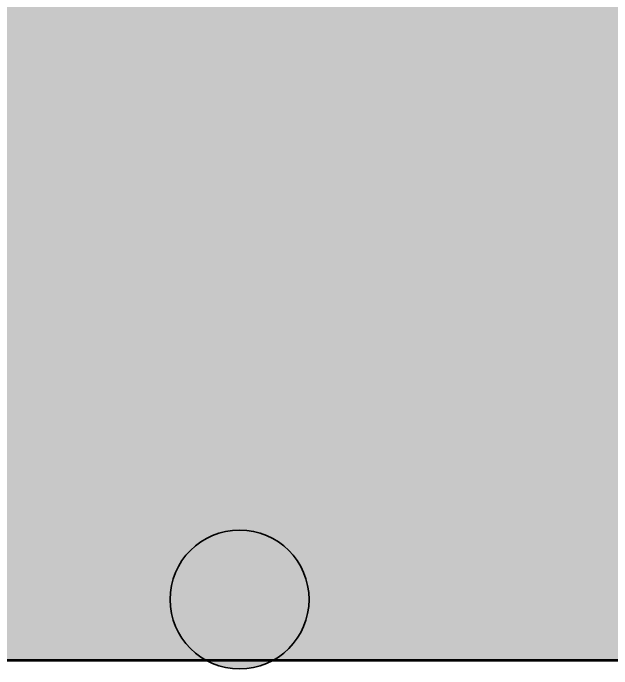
# Model space of a CAD drawing. Header units: millimetres. Extents: x -3034 to 15770, y -2134 to 3720.
# Drawn here: x 1431 to 2168, y -11 to 798 of the extents above; entities that cross this region are included whole.
import ezdxf

# ---------------------------------------------------------------- set-up
doc = ezdxf.new("R2010")
doc.units = ezdxf.units.MM
for name, color, linetype in [('MODULE_ART', 7, 'Continuous'), ('PIPES', 7, 'Continuous'), ('TANK', 7, 'Continuous')]:
    doc.layers.add(name, color=color, linetype=linetype)

# ---------------------------------------------------------------- blocks, each defined once
blk = doc.blocks.new('atlancube_face')
at = {"true_color": 0x000000}
blk.add_solid([(-1.79, -1.79), (1151.79, -1.79), (-1.79, 781.79), (1151.79, 781.79)], dxfattribs=at)

msp = doc.modelspace()

# ---------------------------------------------------------------- hatches: boundary and pattern name
at = {"layer": 'PIPES', "true_color": 0xbfbfbf}
h = msp.add_hatch(color=7, dxfattribs=at)
h.dxf.hatch_style = 1
h.paths.add_polyline_path([(1624.03, 75, 1), (1795.2, 75, 1)])

# ---------------------------------------------------------------- linework, layer by layer
at = {"layer": 'PIPES', "color": 5, "lineweight": 35}
msp.add_circle((1709.62, 75), 85.58, dxfattribs=at)
at = {"layer": 'TANK', "lineweight": 53}
msp.add_lwpolyline([(0, 0), (14950, 0), (14950, 1560), (0, 1560)], close=True, dxfattribs=at)

# ---------------------------------------------------------------- block references
at = {"layer": 'MODULE_ART'}
for p in [(1150, 780), (1150, 0)]:
    msp.add_blockref('atlancube_face', p, dxfattribs=at)

doc.saveas('drawing.dxf')
